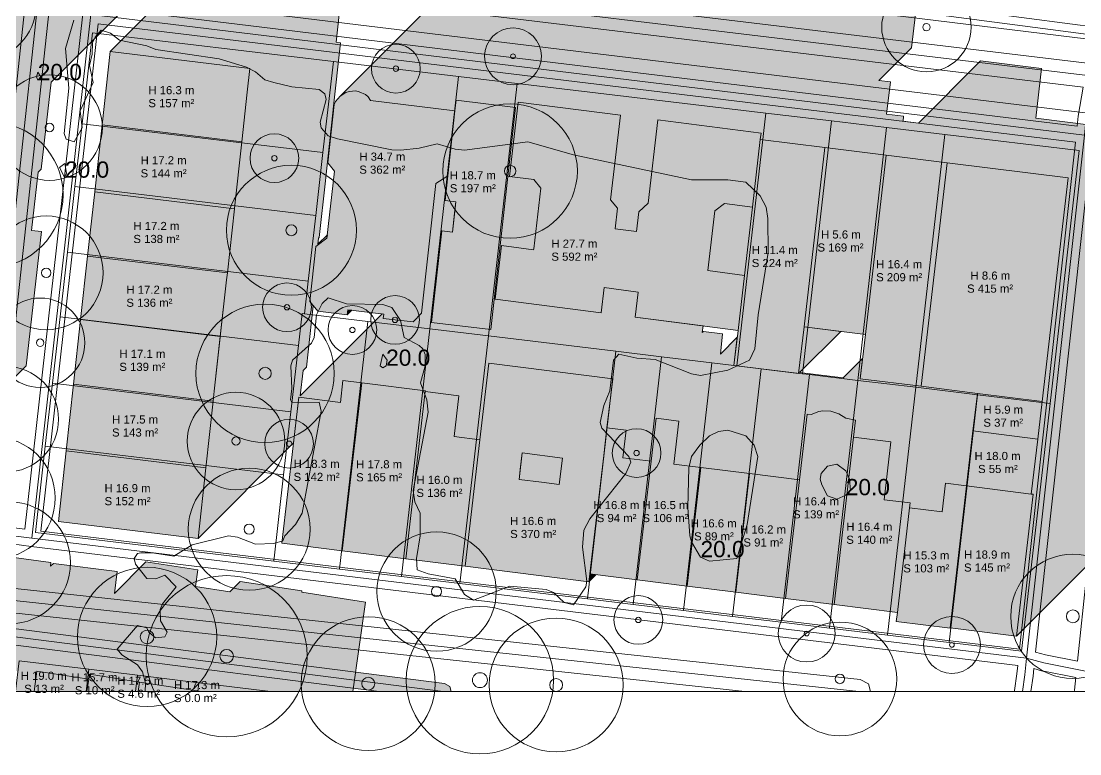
# Model space of a CAD drawing. Header units: metres. Extents: x -8 to 1190, y -11 to 1223.
# Drawn here: x 62.2 to 192.5, y -7.7 to 82.5 of the extents above; entities that cross this region are included whole.
import ezdxf

# ---------------------------------------------------------------- set-up
doc = ezdxf.new("R2010")
doc.units = ezdxf.units.M
doc.header["$MEASUREMENT"] = 0
for name, color, linetype, lineweight, true_color in [('TPX_BUILDING_AREAS_TEXT', 7, 'CONTINUOUS', 0, 0x000000), ('TPX_BUILDING_HEIGHTS_TEXT', 7, 'CONTINUOUS', 0, 0x000000), ('TPX_BUILDINGS', 7, 'CONTINUOUS', 0, 0x000000), ('TPX_BUILDINGS_HATCH', 7, 'CONTINUOUS', 0, 0xf0f0f0), ('TPX_BUILDINGS_SHADOWS_HATCH', 7, 'CONTINUOUS', 0, 0x000000), ('TPX_BUILDINGS_SHADOWS_OUTLINES', 7, 'CONTINUOUS', 0, 0x000000), ('TPX_CADASTRES', 7, 'CONTINUOUS', 0, 0x646464), ('TPX_CONTOUR_LINES_5M', 7, 'CONTINUOUS', 0, 0x969696), ('TPX_CONTOUR_LINES_5M_TEXT', 7, 'CONTINUOUS', 0, 0x000000), ('TPX_FRAME_PROJECT', 7, 'CONTINUOUS', 0, 0x000000), ('TPX_RAILWAYS_AXES', 7, 'CONTINUOUS', 0, 0x464646), ('TPX_ROADS_AXES', 7, 'CONTINUOUS', 0, 0x323232), ('TPX_ROADS_CONTOURS', 7, 'CONTINUOUS', 0, 0x646464), ('TPX_ROADS_HATCH', 7, 'CONTINUOUS', 0, 0xc8c8c8), ('TPX_VEGETATION_TREES_INDIVIDUAL', 7, 'CONTINUOUS', 0, 0x136734)]:
    doc.layers.add(name, color=color, linetype=linetype, lineweight=lineweight, true_color=true_color)
doc.styles.add('TPX_TEXTE', font='arial.ttf')

# ---------------------------------------------------------------- blocks, each defined once
blk = doc.blocks.new('TREETR006_CR070')
at = {"layer": 'TPX_VEGETATION_TREES_INDIVIDUAL'}
for radius in [7, 0.583]:
    blk.add_circle((0, 0, 0.04), radius, dxfattribs=at)
blk = doc.blocks.new('TREETR003_CR030')
at = {"layer": 'TPX_VEGETATION_TREES_INDIVIDUAL'}
for radius in [3, 0.333]:
    blk.add_circle((0, 0, 0.04), radius, dxfattribs=at)
blk = doc.blocks.new('TREETR005_CR065')
at = {"layer": 'TPX_VEGETATION_TREES_INDIVIDUAL'}
for radius in [6.5, 0.542]:
    blk.add_circle((0, 0, 0.04), radius, dxfattribs=at)
blk = doc.blocks.new('TREETR003_CR035')
at = {"layer": 'TPX_VEGETATION_TREES_INDIVIDUAL'}
for radius in [3.5, 0.292]:
    blk.add_circle((0, 0, 0.04), radius, dxfattribs=at)
blk = doc.blocks.new('TREETR008_CR086')
at = {"layer": 'TPX_VEGETATION_TREES_INDIVIDUAL'}
for radius in [8.57, 0.833]:
    blk.add_circle((0, 0, 0.04), radius, dxfattribs=at)
blk = doc.blocks.new('TREETR005_CR060')
at = {"layer": 'TPX_VEGETATION_TREES_INDIVIDUAL'}
for radius in [6, 0.5]:
    blk.add_circle((0, 0, 0.04), radius, dxfattribs=at)
blk = doc.blocks.new('TREETR008_CR077')
at = {"layer": 'TPX_VEGETATION_TREES_INDIVIDUAL'}
for radius in [7.65, 0.792]:
    blk.add_circle((0, 0, 0.04), radius, dxfattribs=at)
blk = doc.blocks.new('TREETR008_CR085')
at = {"layer": 'TPX_VEGETATION_TREES_INDIVIDUAL'}
for radius in [8.51, 0.75]:
    blk.add_circle((0, 0, 0.04), radius, dxfattribs=at)
blk = doc.blocks.new('TREETR005_CR055')
at = {"layer": 'TPX_VEGETATION_TREES_INDIVIDUAL'}
for radius in [5.5, 0.458]:
    blk.add_circle((0, 0, 0.04), radius, dxfattribs=at)
blk = doc.blocks.new('TREETR006_CR075')
at = {"layer": 'TPX_VEGETATION_TREES_INDIVIDUAL'}
for radius in [7.5, 0.625]:
    blk.add_circle((0, 0, 0.04), radius, dxfattribs=at)
blk = doc.blocks.new('TREETR008_CR099')
at = {"layer": 'TPX_VEGETATION_TREES_INDIVIDUAL'}
for radius in [9.92, 0.833]:
    blk.add_circle((0, 0, 0.04), radius, dxfattribs=at)
blk = doc.blocks.new('TREETR007_CR083')
at = {"layer": 'TPX_VEGETATION_TREES_INDIVIDUAL'}
for radius in [8.28, 0.708]:
    blk.add_circle((0, 0, 0.04), radius, dxfattribs=at)
blk = doc.blocks.new('TREETR008_CR082')
at = {"layer": 'TPX_VEGETATION_TREES_INDIVIDUAL'}
for radius in [8.24, 0.792]:
    blk.add_circle((0, 0, 0.04), radius, dxfattribs=at)
blk = doc.blocks.new('TREETR007_CR080')
at = {"layer": 'TPX_VEGETATION_TREES_INDIVIDUAL'}
for radius in [8, 0.667]:
    blk.add_circle((0, 0, 0.04), radius, dxfattribs=at)
blk = doc.blocks.new('TREETR008_CR090')
at = {"layer": 'TPX_VEGETATION_TREES_INDIVIDUAL'}
for radius in [8.96, 0.792]:
    blk.add_circle((0, 0, 0.04), radius, dxfattribs=at)
blk = doc.blocks.new('TREETR006_CR074')
at = {"layer": 'TPX_VEGETATION_TREES_INDIVIDUAL'}
for radius in [7.35, 0.625]:
    blk.add_circle((0, 0, 0.04), radius, dxfattribs=at)
blk = doc.blocks.new('TREETR009_CR091')
at = {"layer": 'TPX_VEGETATION_TREES_INDIVIDUAL'}
for radius in [9.07, 0.917]:
    blk.add_circle((0, 0, 0.04), radius, dxfattribs=at)
blk = doc.blocks.new('TREETR006_CR065')
at = {"layer": 'TPX_VEGETATION_TREES_INDIVIDUAL'}
for radius in [6.45, 0.625]:
    blk.add_circle((0, 0, 0.04), radius, dxfattribs=at)

msp = doc.modelspace()

# ---------------------------------------------------------------- hatches: boundary and pattern name
at = {"layer": 'TPX_BUILDINGS_HATCH'}
for points in [[(73.17, 78.77), (72.18, 69.74), (89.38, 67.67), (90.04, 73.75), (90.37, 76.68), (73.17, 78.77)], [(98.49, 54.79), (97.74, 47.99), (98.72, 46.8), (102.35, 46.35), (102.41, 46.99), (106.85, 46.46), (106.79, 45.93), (110.48, 45.49), (111.51, 46.55), (113.27, 62.54), (114.73, 63.48), (115.61, 71.46), (105.2, 72.72), (104.94, 73.2), (104.61, 73.47), (103.84, 73.82), (103.42, 73.91), (102.58, 73.86), (102.18, 73.73), (101.47, 73.29), (100.93, 72.63), (100.75, 72.25), (99.95, 65.06), (100.77, 64.03), (99.86, 55.8), (98.49, 54.79)], [(113.98, 56.71), (112.74, 45.42), (120.03, 44.54), (123.05, 71.88), (115.76, 72.76), (115.61, 71.46), (114.73, 63.48), (114.4, 60.44), (115.72, 60.27), (115.64, 59.5), (115.31, 56.55), (113.98, 56.71)], [(121.34, 54.88), (120.56, 48.28), (133.62, 46.6), (133.99, 49.72), (136.35, 49.41), (138.17, 49.17), (137.81, 46.06), (150.46, 44.44), (151.25, 51.22), (146.73, 51.8), (147.6, 59.17), (148.8, 60.06), (152.23, 59.62), (153.2, 67.95), (153.29, 68.71), (140.6, 70.34), (139.4, 60.12), (138.24, 59.03), (137.97, 56.61), (135.32, 56.95), (135.61, 59.47), (134.76, 60.51), (135.99, 70.92), (123.41, 72.54), (122.34, 63.39), (125.32, 63), (126.18, 61.96), (125.31, 54.5), (125.29, 54.37), (121.34, 54.88)], [(72.18, 69.74), (71.27, 61.5), (88.46, 59.42), (88.48, 59.5), (89.38, 67.67), (72.18, 69.74)], [(150.46, 44.44), (149.96, 40.12), (157.91, 39.13), (158.58, 44.89), (161.15, 66.96), (153.2, 67.95), (152.23, 59.62), (151.25, 51.22), (150.46, 44.44)], [(161.15, 66.96), (158.58, 44.89), (166.14, 43.95), (168.7, 66.01), (161.15, 66.96)], [(166.14, 43.95), (165.5, 38.5), (173.01, 37.57), (176.21, 65.07), (168.7, 66.01), (166.14, 43.95)], [(176.21, 65.07), (173.01, 37.57), (179.92, 36.7), (187.89, 35.71), (191.09, 63.21), (176.21, 65.07)], [(71.27, 61.5), (70.4, 53.59), (87.6, 51.51), (88.46, 59.42), (71.27, 61.5)], [(70.4, 53.59), (69.54, 45.79), (86.73, 43.71), (87.5, 50.68), (87.6, 51.51), (70.4, 53.59)], [(69.54, 45.79), (68.67, 37.81), (85.86, 35.73), (85.99, 36.96), (86.73, 43.71), (69.54, 45.79)], [(68.67, 37.81), (67.76, 29.63), (84.96, 27.55), (85.86, 35.73), (68.67, 37.81)], [(96.4, 36.22), (94.31, 18.24), (101.73, 17.32), (104.14, 38.01), (101.83, 38.29), (101.52, 35.58), (96.4, 36.22)], [(104.14, 38.01), (101.73, 17.32), (109.57, 16.34), (111.96, 36.92), (111.97, 37.02), (104.14, 38.01)], [(111.96, 36.92), (109.57, 16.34), (116.87, 15.43), (118.68, 30.97), (115.51, 31.38), (116.09, 36.39), (111.96, 36.92)], [(179.92, 36.7), (179.38, 32.08), (187.35, 31.08), (187.89, 35.71), (179.92, 36.7)], [(158.02, 26.06), (156.32, 11.46), (162.28, 10.71), (164.67, 31.3), (164.91, 33.39), (163.73, 33.64), (162.87, 34.19), (161.9, 34.49), (160.9, 34.53), (160.4, 34.46), (159.45, 34.1), (158.96, 34.15), (158.02, 26.06)], [(139.75, 28.35), (138.05, 13.75), (144.19, 12.97), (145.88, 27.57), (142.55, 27.99), (143.16, 33.28), (140.37, 33.64), (139.75, 28.35)], [(133.93, 29.07), (132.23, 14.47), (138.05, 13.75), (139.75, 28.35), (136.29, 28.77), (136.68, 32.16), (134.32, 32.45), (133.93, 29.07)], [(164.67, 31.3), (162.28, 10.71), (170.07, 9.74), (171.57, 22.59), (171.65, 23.22), (168.44, 23.61), (169.27, 30.73), (164.67, 31.3)], [(179.38, 32.08), (178.6, 25.3), (186.56, 24.31), (187.35, 31.08), (179.38, 32.08)], [(67.76, 29.63), (66.8, 20.92), (84, 18.84), (84.96, 27.55), (67.76, 29.63)], [(145.88, 27.57), (144.19, 12.97), (150.17, 12.23), (151.87, 26.83), (145.88, 27.57)], [(151.87, 26.83), (150.17, 12.23), (156.32, 11.46), (158.02, 26.06), (151.87, 26.83)], [(170.07, 9.74), (169.94, 8.61), (176.55, 7.78), (176.56, 7.85), (178.6, 25.3), (176, 25.63), (175.58, 22.1), (171.57, 22.59), (170.07, 9.74)], [(178.6, 25.3), (176.56, 7.85), (184.74, 6.83), (186.78, 24.28), (186.56, 24.31), (178.6, 25.3)], [(64.15, 2.51), (63.8, 0), (70.32, 0), (70.54, 1.53), (64.15, 2.51)], [(70.54, 1.53), (70.32, 0), (76.63, 0), (76.8, 1.17), (70.61, 2.12), (70.54, 1.53)], [(76.8, 1.17), (76.63, 0), (84.41, 0), (84.41, 0.01), (76.8, 1.17)], [(84.41, 0.01), (84.41, 0), (84.45, 0), (84.41, 0.01)]]:
    msp.add_hatch(color=256, dxfattribs=at).paths.add_polyline_path(points)
h = msp.add_hatch(color=256, dxfattribs=at)
h.paths.add_polyline_path([(118.68, 30.97), (116.87, 15.43), (132.11, 13.52), (132.23, 14.47), (133.93, 29.07), (134.32, 32.45), (135.03, 38.5), (119.78, 40.41), (118.68, 30.97)])
h.paths.add_polyline_path([(123.52, 26.1), (123.9, 29.36), (128.85, 28.73), (128.46, 25.48), (126.28, 25.76), (123.52, 26.1)], flags=16)
at = {"layer": 'TPX_BUILDINGS_SHADOWS_HATCH'}
for points in [[(54.92, 108.64), (29.18, 82.9), (54.67, 79.7), (52.62, 61.69), (51.38, 50.98), (50.38, 42.25), (48.49, 25.75), (62.84, 40.1), (64.74, 56.6), (63.5, 56.76), (64.32, 63.92), (64.68, 64.27), (65.91, 74.99), (87.55, 96.62), (87.88, 99.54), (75.75, 101), (74.89, 101.95), (75.42, 106.78), (76.25, 107.63), (76.95, 107.54), (77.31, 110.85), (77.8, 110.79), (77.89, 111.58), (76.47, 111.76), (75.91, 112.53), (76.05, 113.8), (76.73, 114.21), (78.15, 114.04), (78.38, 116.13), (78.3, 116.05), (66.65, 117.51), (69.28, 120.14), (70.51, 131.64), (70.38, 131.66), (71.57, 142.89), (49.31, 145.5), (37.64, 133.83), (59.9, 131.22), (58.7, 119.83), (57.47, 108.34), (54.92, 108.64)], [(84.69, 90.29), (73.17, 78.77), (90.37, 76.68), (90.04, 73.75), (89.38, 67.67), (88.48, 59.5), (88.46, 59.42), (87.6, 51.51), (87.5, 50.68), (85.99, 36.96), (85.86, 35.73), (84.96, 27.55), (84, 18.84), (95.75, 30.59), (96.4, 36.22), (101.52, 35.58), (101.83, 38.29), (104.14, 38.01), (111.97, 37.02), (111.96, 36.92), (116.09, 36.39), (115.51, 31.38), (118.68, 30.97), (119.78, 40.41), (135.03, 38.5), (134.32, 32.45), (136.68, 32.16), (136.29, 28.77), (139.75, 28.35), (140.37, 33.64), (143.16, 33.28), (142.55, 27.99), (145.88, 27.57), (151.87, 26.83), (158.02, 26.06), (158.96, 34.15), (159.45, 34.1), (160.4, 34.46), (160.9, 34.53), (161.9, 34.49), (162.87, 34.19), (163.73, 33.64), (164.91, 33.39), (164.67, 31.3), (169.27, 30.73), (168.44, 23.61), (171.65, 23.22), (171.57, 22.59), (175.58, 22.1), (176, 25.63), (178.6, 25.3), (179.92, 36.7), (173.01, 37.57), (165.5, 38.5), (165.79, 40.99), (163.4, 38.59), (158.04, 39.26), (163.11, 44.33), (158.58, 44.89), (157.91, 39.13), (149.96, 40.12), (150.36, 43.63), (148.28, 41.54), (148.56, 44.04), (146.2, 44.33), (146.06, 44.19), (146.15, 44.99), (137.81, 46.06), (138.17, 49.17), (133.99, 49.72), (133.62, 46.6), (120.56, 48.28), (121.34, 54.88), (125.29, 54.37), (125.31, 54.5), (126.18, 61.96), (125.32, 63), (122.34, 63.39), (123.41, 72.54), (135.99, 70.92), (134.76, 60.51), (135.61, 59.47), (135.32, 56.95), (137.97, 56.61), (138.25, 59.03), (139.4, 60.12), (140.6, 70.34), (153.29, 68.71), (153.2, 67.95), (161.15, 66.96), (168.7, 66.01), (176.21, 65.07), (191.09, 63.21), (187.89, 35.71), (187.35, 31.08), (186.56, 24.31), (186.78, 24.28), (184.74, 6.83), (198.11, 20.19), (200.14, 37.64), (199.37, 37.74), (200.08, 43.81), (194.29, 44.53), (197.17, 69.29), (187.1, 70.55), (187.81, 76.66), (180.3, 77.61), (172.66, 69.97), (170.77, 70.21), (170.84, 70.81), (168.75, 71.07), (169.21, 75.02), (167.8, 75.19), (171.81, 79.21), (172.78, 87.54), (172.88, 88.29), (160.18, 89.93), (154.88, 84.63), (155.58, 90.51), (143, 92.12), (139.31, 88.44), (139.84, 93.17), (123.24, 95.06), (101.47, 73.29), (102.18, 73.73), (102.58, 73.86), (103.42, 73.91), (103.84, 73.82), (104.61, 73.47), (104.94, 73.2), (105.2, 72.72), (115.61, 71.46), (115.76, 72.76), (123.05, 71.88), (120.03, 44.54), (112.74, 45.42), (113.98, 56.71), (115.31, 56.55), (115.65, 59.66), (115.72, 60.27), (114.4, 60.44), (114.73, 63.48), (113.27, 62.54), (111.51, 46.55), (110.48, 45.49), (106.79, 45.93), (106.85, 46.46), (106.67, 46.48), (96.57, 36.38), (96.91, 39.5), (97.33, 39.92), (98.16, 47.47), (97.74, 47.99), (98.49, 54.79), (99.86, 55.8), (99.91, 56.2), (98.74, 55.04), (98.83, 55.8), (98.9, 55.87), (99.66, 62.84), (99.76, 63.67), (100.63, 71.58), (100.64, 71.66), (101.54, 79.83), (100.98, 79.9), (101.57, 85.27), (101.9, 88.21), (84.69, 90.29)], [(147.6, 59.17), (146.73, 51.8), (151.25, 51.22), (152.23, 59.62), (148.8, 60.06), (147.6, 59.17)], [(102.41, 46.99), (102.35, 46.35), (102.93, 46.93), (102.41, 46.99)], [(123.66, 27.31), (123.52, 26.1), (126.28, 25.76), (128.46, 25.48), (128.85, 28.73), (123.9, 29.36), (123.66, 27.31)], [(0, 10.68), (0, 9.86), (2.62, 9.52), (2.68, 9.98), (11.93, 8.77), (18.06, 7.98), (24.45, 7.15), (30.94, 6.31), (31.03, 7), (38.66, 6.01), (46.06, 5.05), (54.02, 4.01), (53.96, 3.54), (61.8, 2.52), (61.5, 0), (63.8, 0), (64.15, 2.51), (70.54, 1.53), (70.61, 2.12), (76.8, 1.17), (84.41, 0.01), (84.45, 0), (103.06, 0), (104.62, 11.01), (96.76, 12.22), (96.78, 12.38), (89.17, 13.54), (87.9, 12.27), (83.68, 12.92), (83.97, 14.97), (77.58, 15.95), (73.71, 12.08), (74.03, 14.76), (66.2, 15.77), (65.84, 15.42), (65.89, 15.89), (57.94, 16.93), (50.66, 17.87), (50.68, 18.03), (43.05, 19.02), (41.51, 17.48), (36.1, 18.18), (36.19, 18.89), (29.79, 19.71), (29.37, 19.29), (27.66, 19.51), (28.33, 25.18), (19.08, 26.38), (18.67, 25.97), (15.68, 26.36), (0, 10.68)], [(132.23, 14.47), (132.11, 13.52), (132.97, 14.38), (132.23, 14.47)], [(176.56, 7.85), (176.55, 7.78), (176.62, 7.85), (176.56, 7.85)]]:
    msp.add_hatch(color=256, dxfattribs=at).paths.add_polyline_path(points)
at = {"layer": 'TPX_ROADS_HATCH'}
msp.add_hatch(color=256, dxfattribs=at).paths.add_polyline_path([(0, 15.51), (0, 13.55), (106.27, 0), (115.14, 0), (114.97, 0.61), (114.31, 0.99), (0.13, 15.55), (0, 15.51)])

# ---------------------------------------------------------------- linework, layer by layer
at = {"layer": 'TPX_BUILDINGS', "elevation": 0.04}
for points in [[(73.17, 78.77), (72.18, 69.74), (89.38, 67.67), (90.04, 73.75), (90.37, 76.68)], [(98.49, 54.79), (97.74, 47.99), (98.72, 46.8), (102.35, 46.35), (102.41, 46.99), (106.85, 46.46), (106.79, 45.93), (110.48, 45.49), (111.51, 46.55), (113.27, 62.54), (114.73, 63.48), (115.61, 71.46), (105.2, 72.72), (104.94, 73.2), (104.61, 73.47), (103.84, 73.82), (103.42, 73.91), (102.58, 73.86), (102.18, 73.73), (101.47, 73.29), (100.93, 72.63), (100.75, 72.25), (99.95, 65.06), (100.77, 64.03), (99.86, 55.8)], [(113.98, 56.71), (112.74, 45.42), (120.03, 44.54), (123.05, 71.88), (115.76, 72.76), (115.61, 71.46), (114.73, 63.48), (114.4, 60.44), (115.72, 60.27), (115.64, 59.5), (115.31, 56.55)], [(121.34, 54.88), (120.56, 48.28), (133.62, 46.6), (133.99, 49.72), (136.35, 49.41), (138.17, 49.17), (137.81, 46.06), (150.46, 44.44), (151.25, 51.22), (146.73, 51.8), (147.6, 59.17), (148.8, 60.06), (152.23, 59.62), (153.2, 67.95), (153.29, 68.71), (140.6, 70.34), (139.4, 60.12), (138.24, 59.03), (137.97, 56.61), (135.32, 56.95), (135.61, 59.47), (134.76, 60.51), (135.99, 70.92), (123.41, 72.54), (122.34, 63.39), (125.32, 63), (126.18, 61.96), (125.31, 54.5), (125.29, 54.37)], [(72.18, 69.74), (71.27, 61.5), (88.46, 59.42), (88.48, 59.5), (89.38, 67.67)], [(150.46, 44.44), (149.96, 40.12), (157.91, 39.13), (158.58, 44.89), (161.15, 66.96), (153.2, 67.95), (152.23, 59.62), (151.25, 51.22)], [(161.15, 66.96), (158.58, 44.89), (166.14, 43.95), (168.7, 66.01)], [(166.14, 43.95), (165.5, 38.5), (173.01, 37.57), (176.21, 65.07), (168.7, 66.01)], [(176.21, 65.07), (173.01, 37.57), (179.92, 36.7), (187.89, 35.71), (191.09, 63.21)], [(71.27, 61.5), (70.4, 53.59), (87.6, 51.51), (88.46, 59.42)], [(70.4, 53.59), (69.54, 45.79), (86.73, 43.71), (87.5, 50.68), (87.6, 51.51)], [(69.54, 45.79), (68.67, 37.81), (85.86, 35.73), (85.99, 36.96), (86.73, 43.71)], [(118.68, 30.97), (116.87, 15.43), (132.11, 13.52), (132.23, 14.47), (133.93, 29.07), (134.32, 32.45), (135.03, 38.5), (119.78, 40.41)], [(68.67, 37.81), (67.76, 29.63), (84.96, 27.55), (85.86, 35.73)], [(96.4, 36.22), (94.31, 18.24), (101.73, 17.32), (104.14, 38.01), (101.83, 38.29), (101.52, 35.58)], [(104.14, 38.01), (101.73, 17.32), (109.57, 16.34), (111.96, 36.92), (111.97, 37.02)], [(111.96, 36.92), (109.57, 16.34), (116.87, 15.43), (118.68, 30.97), (115.51, 31.38), (116.09, 36.39)], [(179.92, 36.7), (179.38, 32.08), (187.35, 31.08), (187.89, 35.71)], [(158.02, 26.06), (156.32, 11.46), (162.28, 10.71), (164.67, 31.3), (164.91, 33.39), (163.73, 33.64), (162.87, 34.19), (161.9, 34.49), (160.9, 34.53), (160.4, 34.46), (159.45, 34.1), (158.96, 34.15)], [(139.75, 28.35), (138.05, 13.75), (144.19, 12.97), (145.88, 27.57), (142.55, 27.99), (143.16, 33.28), (140.37, 33.64)], [(133.93, 29.07), (132.23, 14.47), (138.05, 13.75), (139.75, 28.35), (136.29, 28.77), (136.68, 32.16), (134.32, 32.45)], [(164.67, 31.3), (162.28, 10.71), (170.07, 9.74), (171.57, 22.59), (171.65, 23.22), (168.44, 23.61), (169.27, 30.73)], [(179.38, 32.08), (178.6, 25.3), (186.56, 24.31), (187.35, 31.08)], [(67.76, 29.63), (66.8, 20.92), (84, 18.84), (84.96, 27.55)], [(123.52, 26.1), (123.9, 29.36), (128.85, 28.73), (128.46, 25.48), (126.28, 25.76)], [(145.88, 27.57), (144.19, 12.97), (150.17, 12.23), (151.87, 26.83)], [(151.87, 26.83), (150.17, 12.23), (156.32, 11.46), (158.02, 26.06)], [(170.07, 9.74), (169.94, 8.61), (176.55, 7.78), (176.56, 7.85), (178.6, 25.3), (176, 25.63), (175.58, 22.1), (171.57, 22.59)], [(178.6, 25.3), (176.56, 7.85), (184.74, 6.83), (186.78, 24.28), (186.56, 24.31)], [(64.15, 2.51), (63.8, 0), (70.32, 0), (70.54, 1.53)], [(70.54, 1.53), (70.32, 0), (76.63, 0), (76.8, 1.17), (70.61, 2.12)], [(76.8, 1.17), (76.63, 0), (84.41, 0), (84.41, 0.01)], [(84.41, 0.01), (84.41, 0), (84.45, 0)]]:
    msp.add_lwpolyline(points, close=True, dxfattribs=at)
at = {"layer": 'TPX_BUILDINGS_SHADOWS_OUTLINES', "elevation": 0.04}
for points in [[(48.49, 25.75), (62.84, 40.1), (64.74, 56.6), (63.5, 56.76), (64.32, 63.92), (64.68, 64.27), (65.91, 74.99), (87.55, 96.62)], [(123.24, 95.06), (101.47, 73.29), (102.18, 73.73), (102.58, 73.86), (103.42, 73.91), (103.84, 73.82), (104.61, 73.47), (104.94, 73.2), (105.2, 72.72), (115.61, 71.46), (115.76, 72.76), (123.05, 71.88), (120.03, 44.54), (112.74, 45.42), (113.98, 56.71), (115.31, 56.55), (115.65, 59.66), (115.72, 60.27), (114.4, 60.44), (114.73, 63.48), (113.27, 62.54), (111.51, 46.55), (110.48, 45.49), (106.79, 45.93), (106.85, 46.46), (106.67, 46.48), (96.57, 36.38), (96.91, 39.5), (97.33, 39.92), (98.16, 47.47), (97.74, 47.99), (98.49, 54.79), (99.86, 55.8), (99.91, 56.2), (98.74, 55.04), (98.83, 55.8), (98.9, 55.87), (99.66, 62.84), (99.76, 63.67), (100.63, 71.58), (100.64, 71.66), (101.54, 79.83), (100.98, 79.9), (101.57, 85.27)], [(84.69, 90.29), (73.17, 78.77), (90.37, 76.68), (90.04, 73.75), (89.38, 67.67), (88.48, 59.5), (88.46, 59.42), (87.6, 51.51), (87.5, 50.68), (85.99, 36.96), (85.86, 35.73), (84.96, 27.55), (84, 18.84), (95.75, 30.59), (96.4, 36.22), (101.52, 35.58), (101.83, 38.29), (104.14, 38.01), (111.97, 37.02), (111.96, 36.92), (116.09, 36.39), (115.51, 31.38), (118.68, 30.97), (119.78, 40.41), (135.03, 38.5), (134.32, 32.45), (136.68, 32.16), (136.29, 28.77), (139.75, 28.35), (140.37, 33.64), (143.16, 33.28), (142.55, 27.99), (145.88, 27.57), (151.87, 26.83), (158.02, 26.06), (158.96, 34.15), (159.45, 34.1), (160.4, 34.46), (160.9, 34.53), (161.9, 34.49), (162.87, 34.19), (163.73, 33.64), (164.91, 33.39), (164.67, 31.3), (169.27, 30.73), (168.44, 23.61), (171.65, 23.22), (171.57, 22.59), (175.58, 22.1), (176, 25.63), (178.6, 25.3), (179.92, 36.7), (173.01, 37.57), (165.5, 38.5), (165.79, 40.99), (163.4, 38.59), (158.04, 39.26), (163.11, 44.33), (158.58, 44.89), (157.91, 39.13), (149.96, 40.12), (150.36, 43.63), (148.28, 41.54), (148.56, 44.04), (146.2, 44.33), (146.06, 44.19), (146.15, 44.99), (137.81, 46.06), (138.17, 49.17), (133.99, 49.72), (133.62, 46.6), (120.56, 48.28), (121.34, 54.88), (125.29, 54.37), (125.31, 54.5), (126.18, 61.96), (125.32, 63), (122.34, 63.39), (123.41, 72.54), (135.99, 70.92), (134.76, 60.51), (135.61, 59.47), (135.32, 56.95), (137.97, 56.61), (138.25, 59.03), (139.4, 60.12), (140.6, 70.34), (153.29, 68.71), (153.2, 67.95), (161.15, 66.96), (168.7, 66.01), (176.21, 65.07), (191.09, 63.21), (187.89, 35.71), (187.35, 31.08), (186.56, 24.31), (186.78, 24.28), (184.74, 6.83), (198.11, 20.19)], [(197.17, 69.29), (187.1, 70.55), (187.81, 76.66), (180.3, 77.61), (172.66, 69.97), (170.77, 70.21), (170.84, 70.81), (168.75, 71.07), (169.21, 75.02), (167.8, 75.19), (171.81, 79.21), (172.78, 87.54)], [(61.5, 0), (63.8, 0), (64.15, 2.51), (70.54, 1.53), (70.61, 2.12), (76.8, 1.17), (84.41, 0.01), (84.45, 0), (103.06, 0), (104.62, 11.01), (96.76, 12.22), (96.78, 12.38), (89.17, 13.54), (87.9, 12.27), (83.68, 12.92), (83.97, 14.97), (77.58, 15.95), (73.71, 12.08), (74.03, 14.76), (66.2, 15.77), (65.84, 15.42), (65.89, 15.89), (57.94, 16.93)]]:
    msp.add_lwpolyline(points, dxfattribs=at)
for points in [[(147.6, 59.17), (146.73, 51.8), (151.25, 51.22), (152.23, 59.62), (148.8, 60.06)], [(102.41, 46.99), (102.35, 46.35), (102.93, 46.93)], [(123.66, 27.31), (123.52, 26.1), (126.28, 25.76), (128.46, 25.48), (128.85, 28.73), (123.9, 29.36)], [(132.23, 14.47), (132.11, 13.52), (132.97, 14.38)], [(176.56, 7.85), (176.55, 7.78), (176.62, 7.85)]]:
    msp.add_lwpolyline(points, close=True, dxfattribs=at)
at = {"layer": 'TPX_CADASTRES', "elevation": 0.02}
for points in [[(70.98, 81.08), (69.71, 69.88), (99.36, 66.32), (100.65, 77.54)], [(97.55, 50.5), (97.09, 46.48), (104.9, 45.54), (112.51, 44.63), (116.07, 75.7), (100.65, 77.54), (99.36, 66.32), (98.48, 58.59)], [(116.07, 75.7), (112.51, 44.63), (119.73, 43.76), (123.29, 74.84)], [(123.29, 74.84), (119.73, 43.76), (135.41, 41.88), (141.03, 41.2), (147.23, 40.46), (150.33, 40.08), (153.9, 71.2)], [(153.9, 71.2), (150.33, 40.08), (153.29, 39.73), (158.39, 39.11), (161.96, 70.23)], [(69.71, 69.88), (68.83, 62.16), (98.48, 58.59), (99.36, 66.32)], [(161.96, 70.23), (158.39, 39.11), (159.25, 39.01), (165.19, 38.3), (168.75, 69.43)], [(168.75, 69.43), (165.19, 38.3), (172.34, 37.44), (175.91, 68.57)], [(175.91, 68.57), (172.34, 37.44), (179.94, 36.52), (188.86, 35.45), (192.43, 66.6)], [(68.83, 62.16), (67.91, 54.07), (97.55, 50.5), (98.48, 58.59)], [(67.91, 54.07), (67, 46.12), (96.34, 42.59), (96.79, 46.52), (97.09, 46.48), (97.55, 50.5)], [(67, 46.12), (66.07, 37.96), (95.4, 34.43), (96.34, 42.59)], [(94.51, 26.68), (93.3, 16.04), (101.41, 15.06), (104.9, 45.54), (97.09, 46.48), (96.79, 46.52), (96.34, 42.59), (95.4, 34.43)], [(104.9, 45.54), (101.41, 15.06), (109.02, 14.15), (112.51, 44.63)], [(112.51, 44.63), (109.02, 14.15), (116.23, 13.28), (119.73, 43.76)], [(119.73, 43.76), (116.23, 13.28), (131.92, 11.39), (135.41, 41.88)], [(135.41, 41.88), (131.92, 11.39), (137.53, 10.72), (141.03, 41.2)], [(141.03, 41.2), (137.53, 10.72), (143.73, 9.97), (147.23, 40.46)], [(147.23, 40.46), (143.73, 9.97), (149.79, 9.25), (153.29, 39.73), (150.33, 40.08)], [(153.29, 39.73), (149.79, 9.25), (155.76, 8.53), (159.25, 39.01), (158.39, 39.11)], [(66.07, 37.96), (65.18, 30.2), (94.51, 26.68), (95.4, 34.43)], [(159.25, 39.01), (155.76, 8.53), (161.7, 7.81), (165.19, 38.3)], [(165.19, 38.3), (161.7, 7.81), (168.85, 6.95), (172.34, 37.44)], [(172.34, 37.44), (168.85, 6.95), (176.45, 6.04), (179.94, 36.52)], [(179.94, 36.52), (176.45, 6.04), (185.37, 4.97), (188.86, 35.45)], [(65.18, 30.2), (63.97, 19.56), (93.3, 16.04), (94.51, 26.68)], [(61.96, 3.78), (61.52, 0), (70.22, 0), (70.54, 2.74)], [(70.54, 2.74), (70.22, 0), (76.3, 0), (76.54, 2)], [(76.54, 2), (76.3, 0), (83.97, 0), (84.09, 1.08)], [(84.09, 1.08), (83.97, 0), (91.86, 0), (91.87, 0.13)], [(91.87, 0.13), (91.86, 0), (92.93, 0)]]:
    msp.add_lwpolyline(points, close=True, dxfattribs=at)
at = {"layer": 'TPX_CONTOUR_LINES_5M', "elevation": 0.05}
for points in [[(68.72, 82.61), (67.68, 79.12), (68.1, 74.24), (67.53, 68.67), (67.75, 67.97), (68.73, 67.66), (69.73, 69.36), (69.47, 71.46), (71.09, 74.94), (70.61, 77.03), (70.97, 78.43), (71.01, 79.82), (71.32, 80.52), (72.08, 81.38), (73.2, 81.01), (74.31, 80.16), (77.67, 79.47), (78.78, 79.02), (86.61, 77.85), (89.96, 76.83), (91.08, 76.27), (92.2, 75.28), (93.31, 74.95), (95.55, 74.41), (98.9, 74.1), (99.59, 73.55), (99.75, 72.85), (99.01, 70.06), (99.13, 69.36), (100.02, 68.39), (101.14, 68.01), (107.84, 66.67), (108.96, 66.62), (111.19, 66.87), (113.43, 67.41), (115.66, 66.75), (116.78, 66.64), (124.6, 67.64), (130.19, 66.07), (144.72, 62.97), (149.19, 62.96), (151.42, 62.67), (153.17, 61), (153.91, 59.61), (154.13, 58.21), (154.16, 54.03), (152.92, 46.36), (152.54, 42.18), (151.86, 40.78), (149.19, 39.54), (145.84, 38.89), (144.72, 39.12), (140.25, 40.87), (138.01, 41.02), (135.78, 41.53), (135.14, 40.78), (134.66, 37), (133.94, 35.21), (133.48, 33.11), (133.7, 32.42), (137.01, 28.93), (137.28, 28.23), (136.65, 26.84), (132.21, 21.26), (131.46, 19.87), (131.3, 17.78), (131.84, 13.59), (131.71, 12.9), (130.19, 10.67), (129.07, 10.97), (127.74, 12.2), (126.84, 12.55), (122.37, 12.95), (117.9, 11.25), (116.78, 11.93), (115.66, 13.86), (112.31, 14.48), (110.95, 14.99), (110.86, 16.38), (111.33, 19.17), (111.32, 21.96), (110.69, 23.35), (110.49, 24.75), (112.31, 34.39), (112.17, 35.9), (111.38, 37.99), (111.94, 40.09), (111.95, 41.48), (111.65, 42.18), (111.19, 42.59), (109.36, 43.57), (108.9, 45.66), (107.84, 47.26), (106.72, 47.65), (102.25, 47.72), (100.02, 48.45), (99.26, 47.75), (98.58, 46.36), (98.3, 43.57), (97.95, 42.87), (95.61, 40.78), (95.42, 40.09), (95.55, 37.3), (95.39, 35.9), (95.55, 35.57), (98.9, 35.6), (99.16, 34.51), (96.82, 21.96), (96, 20.57), (94.68, 19.17), (94.43, 18.55), (93.31, 18.22), (91.08, 18.13), (88.84, 19), (87.72, 19.18), (83.25, 18.04), (81.02, 16.66), (78.33, 17.08), (76.93, 17.08), (76.55, 16.99), (76.13, 16.38), (76.29, 15.69), (77.67, 13.9), (78.78, 13.87), (79.9, 14.31), (81.29, 12.9), (79.61, 10.81), (79.33, 10.11), (79.36, 8.71), (80.19, 7.32), (79.9, 6.74), (78.76, 6.62), (77.95, 7.32), (77.67, 7.86), (76.55, 8.13), (74.03, 5.23), (74.59, 4.53), (76.55, 3.27), (77.15, 2.44), (77.51, 1.05), (77.49, 0)], [(64.26, 76.23), (64.1, 75.64), (64.26, 75.24), (64.66, 75.64), (64.26, 76.23)], [(67.61, 64.99), (66.95, 64.48), (67.61, 63.24), (67.8, 63.79), (67.61, 64.99)], [(106.72, 41.53), (106.39, 40.09), (106.72, 39.84), (107.14, 40.09), (107.29, 40.78), (106.72, 41.53)], [(148.07, 32.01), (146.95, 31.48), (145.74, 30.33), (144.74, 28.93), (144.4, 27.54), (144.28, 22.66), (144.53, 19.17), (144.72, 18.43), (145.84, 16.53), (146.95, 16.04), (150.33, 16.38), (151.58, 20.57), (152.88, 28.93), (152.45, 30.33), (151.42, 31.49), (149.19, 32.18), (148.07, 32.01)], [(161.48, 27.75), (160.7, 26.84), (160.57, 26.14), (160.76, 25.45), (161.48, 24.08), (162.6, 23.66), (163.72, 24.16), (164.29, 24.75), (164.18, 26.14), (163.72, 27.15), (162.6, 27.98), (161.48, 27.75)]]:
    msp.add_lwpolyline(points, dxfattribs=at)
at = {"layer": 'TPX_FRAME_PROJECT', "elevation": 0}
msp.add_lwpolyline([(0, 0), (1184.57, 0), (1184.57, 1218.59), (0, 1218.59)], close=True, dxfattribs=at)
at = {"layer": 'TPX_RAILWAYS_AXES', "elevation": 0.03}
for points in [[(713.55, 0), (710.25, 3.42), (700.82, 10.64), (690.44, 16.36), (679.34, 20.48), (667.78, 22.87), (639.98, 26.29), (469.8, 46.51), (68.43, 95.63), (0, 103.61)], [(0, 94.36), (67.43, 86.5), (468.82, 37.85), (639.07, 17.23), (666.37, 13.78), (676.91, 11.6), (686.73, 7.97), (695.91, 2.9), (699.69, 0)]]:
    msp.add_lwpolyline(points, dxfattribs=at)
at = {"layer": 'TPX_ROADS_AXES', "elevation": 0.03}
for points in [[(185.48, 0), (185.78, 2.04), (185.98, 4.09), (193.09, 68.47), (193.33, 70.66), (194.17, 75.72), (194.73, 79.03), (195.06, 81.68), (202.79, 149.27), (202.82, 151.61), (202.94, 154.35), (203.19, 160.07), (203.53, 161.7), (227.45, 384.7), (227.46, 386.6), (228, 390.4), (228.59, 394.53)], [(63.55, 18.86), (70.8, 83.31), (71.03, 85.53), (71.48, 90.52), (71.95, 95.81), (72.16, 97.82), (79, 162.9)], [(72.16, 97.82), (195.06, 81.68), (196.25, 81.5), (201.94, 80.91), (206.61, 80.44), (209.25, 80.32), (333.33, 66.58), (336.09, 66.09), (339.61, 65.23), (341.69, 64.72), (345.12, 64.14), (499.51, 45.85), (502.01, 45.57), (507.15, 45.25), (509.86, 45.09), (512.95, 44.87), (661.91, 27.94)], [(64.95, 91.32), (57.63, 23.69), (57.2, 19.67), (56.34, 11.72)], [(201.28, 74.87), (194.17, 75.72), (76.78, 89.88), (71.48, 90.52), (64.95, 91.32)], [(507.9, 30.63), (505.56, 30.94), (500.56, 31.63), (497.74, 31.89), (344.15, 50.26), (341.74, 50.7), (338.05, 51.57), (334.65, 52.37), (332.96, 52.76), (206.99, 66.81), (203.18, 67.3), (200.51, 67.57), (195.17, 68.11), (193.09, 68.47), (70.8, 83.31)], [(0, 36.58), (4.3, 38.43), (9, 38.84), (17.18, 36.73), (21.44, 31.36), (23.84, 23.45), (51.83, 20.32), (52.83, 20.21), (57.2, 19.67), (61.22, 19.15), (63.55, 18.86), (185.98, 4.09), (188.08, 3.53), (193.63, 2.44), (198.4, 1.51), (200.05, 1.25), (210.68, 0)], [(114.18, 0), (0, 14.56)], [(56.34, 11.72), (165.34, 0)]]:
    msp.add_lwpolyline(points, dxfattribs=at)
at = {"layer": 'TPX_ROADS_CONTOURS', "elevation": 0.03}
for points in [[(52.92, 21.21), (59.52, 92), (66.98, 162.2), (68.09, 161.81), (71, 160.92), (63.45, 91.48), (56.14, 23.85), (55.82, 20.85)], [(72.61, 91.9), (72.95, 95.72), (73.05, 96.69), (193.94, 80.82), (193.74, 79.17), (193.43, 77.32), (76.96, 91.37)], [(58.79, 20.47), (59.12, 23.53), (66.27, 89.65), (70.35, 89.15), (70.03, 85.62), (69.81, 83.42), (62.67, 19.98), (61.34, 20.14)], [(71.9, 84.18), (72.03, 85.44), (72.34, 88.91), (76.6, 88.4), (192.93, 74.36), (192.34, 70.82), (192.21, 69.59)], [(64.65, 19.74), (71.68, 82.19), (191.99, 67.6), (185.1, 5.21)], [(187.07, 4.83), (193.97, 67.3), (195, 67.12), (195.07, 67.11), (198.91, 66.73), (192.26, 3.73), (188.3, 4.5)], [(0, 15.51), (0, 13.55), (106.27, 0), (115.14, 0), (114.97, 0.61), (114.31, 0.99), (0.13, 15.55)]]:
    msp.add_lwpolyline(points, close=True, dxfattribs=at)
for points in [[(61.09, 18.16), (63.43, 17.87), (184.89, 3.22), (184.78, 2.16), (184.49, 0.14), (184.53, 0), (186.49, 0), (186.77, 1.9), (186.86, 2.82), (187.82, 2.56), (187.89, 2.55), (192.04, 1.73), (191.88, 0.16), (191.92, 0), (194.88, 0)], [(56.18, 10.23), (151.31, 0), (166.78, 0), (166.51, 0.94), (165.5, 1.49), (57.99, 13.05)]]:
    msp.add_lwpolyline(points, dxfattribs=at)

# ---------------------------------------------------------------- block references
at = {"layer": 'TPX_VEGETATION_TREES_INDIVIDUAL'}
for name, p in [('TREETR006_CR065', (57.57, 84.34, 0.04)), ('TREETR005_CR055', (173.65, 81.76, 0.04)), ('TREETR003_CR035', (122.76, 78.18, 0.04)), ('TREETR003_CR030', (108.34, 76.66, 0.04)), ('TREETR005_CR065', (65.71, 69.41, 0.04)), ('TREETR007_CR083', (122.4, 64.06, 0.04)), ('TREETR008_CR090', (58.42, 61.14, 0.04)), ('TREETR003_CR030', (93.39, 65.64, 0.04)), ('TREETR007_CR080', (95.48, 56.77, 0.04)), ('TREETR006_CR070', (65.3, 51.53, 0.04)), ('TREETR003_CR030', (94.94, 47.29, 0.04)), ('TREETR005_CR055', (64.56, 42.93, 0.04)), ('TREETR003_CR030', (108.24, 45.74, 0.04)), ('TREETR008_CR085', (92.24, 39.16, 0.04)), ('TREETR003_CR030', (102.99, 44.5, 0.04)), ('TREETR005_CR065', (60.32, 33.51, 0.04)), ('TREETR005_CR060', (88.66, 30.83, 0.04)), ('TREETR003_CR030', (95.2, 30.5, 0.04)), ('TREETR006_CR075', (58.91, 23.82, 0.04)), ('TREETR003_CR030', (137.97, 29.35, 0.04)), ('TREETR006_CR075', (90.29, 19.98, 0.04)), ('TREETR006_CR075', (60.79, 15.84, 0.04)), ('TREETR006_CR074', (113.35, 12.31, 0.04)), ('TREETR008_CR077', (191.67, 9.25, 0.04)), ('TREETR008_CR086', (77.72, 6.72, 0.04)), ('TREETR008_CR099', (87.51, 4.35, 0.04)), ('TREETR003_CR030', (138.19, 8.81, 0.04)), ('TREETR009_CR091', (118.69, 1.4, 0.04)), ('TREETR003_CR035', (158.91, 7.14, 0.04)), ('TREETR008_CR082', (104.94, 0.97, 0.04)), ('TREETR003_CR035', (176.79, 5.74, 0.04)), ('TREETR008_CR082', (128.07, 0.81, 0.04)), ('TREETR006_CR070', (163, 1.55, 0.04))]:
    msp.add_blockref(name, p, dxfattribs=at)

# ---------------------------------------------------------------- texts
at = {"layer": 'TPX_BUILDING_AREAS_TEXT', "style": 'TPX_TEXTE'}
for s, p in [('S 157 m²', (77.87, 71.91, 0.05)), ('S 144 m²', (76.92, 63.28, 0.05)), ('S 362 m²', (103.84, 63.73, 0.05)), ('S 197 m²', (114.98, 61.44, 0.05)), ('S 138 m²', (76.03, 55.2, 0.05)), ('S 169 m²', (160.24, 54.15, 0.05)), ('S 592 m²', (127.48, 53.02, 0.05)), ('S 224 m²', (152.15, 52.24, 0.05)), ('S 209 m²', (167.46, 50.49, 0.05)), ('S 415 m²', (178.65, 49.09, 0.05)), ('S 136 m²', (75.17, 47.35, 0.05)), ('S 139 m²', (74.3, 39.46, 0.05)), ('S 37 m²', (180.66, 32.59, 0.05)), ('S 143 m²', (73.41, 31.38, 0.05)), ('S 55 m²', (180, 26.89, 0.05)), ('S 142 m²', (95.75, 25.92, 0.05)), ('S 165 m²', (103.45, 25.87, 0.05)), ('S 136 m²', (110.87, 23.95, 0.05)), ('S 152 m²', (72.48, 22.93, 0.05)), ('S 139 m²', (157.23, 21.31, 0.05)), ('S 94 m²', (133.07, 20.85, 0.05)), ('S 106 m²', (138.69, 20.85, 0.05)), ('S 370 m²', (122.41, 18.89, 0.05)), ('S 89 m²', (145.05, 18.6, 0.05)), ('S 91 m²', (151.12, 17.85, 0.05)), ('S 140 m²', (163.78, 18.18, 0.05)), ('S 103 m²', (170.8, 14.66, 0.05)), ('S 145 m²', (178.27, 14.76, 0.05)), ('S 13 m²', (62.59, -0.16, 0.05)), ('S 10 m²', (68.83, -0.34, 0.05)), ('S 4.6 m²', (74.05, -0.77, 0.05)), ('S 0.0 m²', (81.02, -1.3, 0.05))]:
    msp.add_text(s, height=1, dxfattribs=at).set_placement(p)
at = {"layer": 'TPX_BUILDING_HEIGHTS_TEXT', "style": 'TPX_TEXTE'}
for s, p in [('H 16.3 m', (77.87, 73.51, 0.05)), ('H 17.2 m', (76.92, 64.88, 0.05)), ('H 34.7 m', (103.84, 65.33, 0.05)), ('H 18.7 m', (114.98, 63.04, 0.05)), ('H 17.2 m', (76.03, 56.8, 0.05)), ('H 5.6 m', (160.67, 55.75, 0.05)), ('H 27.7 m', (127.48, 54.62, 0.05)), ('H 11.4 m', (152.15, 53.84, 0.05)), ('H 16.4 m', (167.46, 52.09, 0.05)), ('H 8.6 m', (179.07, 50.69, 0.05)), ('H 17.2 m', (75.17, 48.95, 0.05)), ('H 17.1 m', (74.3, 41.06, 0.05)), ('H 5.9 m', (180.66, 34.19, 0.05)), ('H 17.5 m', (73.41, 32.98, 0.05)), ('H 18.0 m', (179.57, 28.49, 0.05)), ('H 18.3 m', (95.75, 27.52, 0.05)), ('H 17.8 m', (103.45, 27.47, 0.05)), ('H 16.0 m', (110.87, 25.55, 0.05)), ('H 16.9 m', (72.48, 24.53, 0.05)), ('H 16.8 m', (132.65, 22.45, 0.05)), ('H 16.5 m', (138.69, 22.45, 0.05)), ('H 16.4 m', (157.23, 22.91, 0.05)), ('H 16.6 m', (122.41, 20.49, 0.05)), ('H 16.6 m', (144.63, 20.2, 0.05)), ('H 16.2 m', (150.7, 19.45, 0.05)), ('H 16.4 m', (163.78, 19.78, 0.05)), ('H 15.3 m', (170.8, 16.26, 0.05)), ('H 18.9 m', (178.27, 16.36, 0.05)), ('H 19.0 m', (62.16, 1.44, 0.05)), ('H 15.7 m', (68.41, 1.26, 0.05)), ('H 17.5 m', (74.05, 0.83, 0.05)), ('H 17.3 m', (81.02, 0.3, 0.05))]:
    msp.add_text(s, height=1, dxfattribs=at).set_placement(p)
at = {"layer": 'TPX_CONTOUR_LINES_5M_TEXT', "style": 'TPX_TEXTE'}
for p in [(64.26, 75.24, 0.05), (67.61, 63.24, 0.05), (107.14, 40.09, 0.05), (163.72, 24.16, 0.05), (145.84, 16.53, 0.05)]:
    msp.add_text('20.0', height=2, dxfattribs=at).set_placement(p)

doc.saveas('drawing.dxf')
